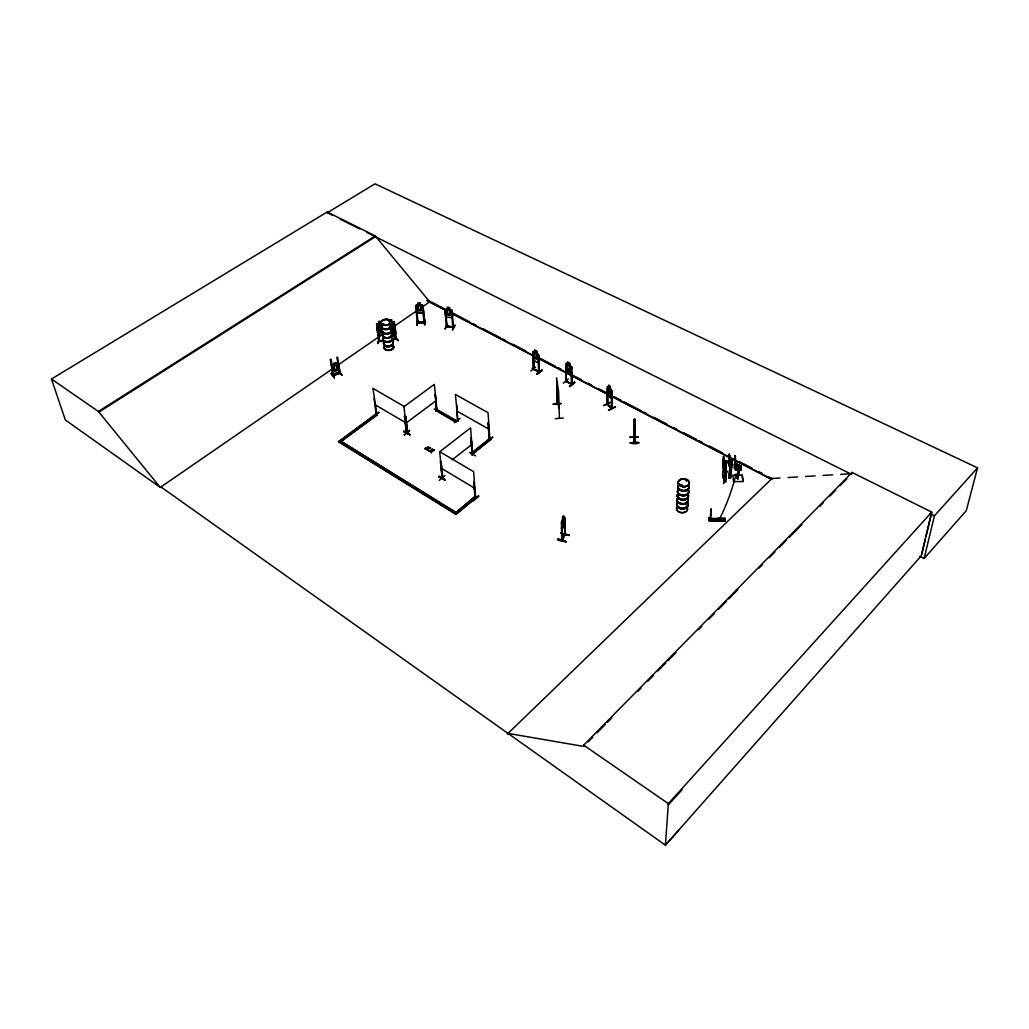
<?xml version="1.0" encoding="UTF-8"?>
<svg xmlns="http://www.w3.org/2000/svg" width="1029" height="1029" viewBox="0 0 1029 1029"><rect width="100%" height="100%" fill="white"/><g stroke="black" fill="none" stroke-linecap="round" stroke-linejoin="round"><path stroke-width="1.5" d="M723.541 518.487L725.188 518.359L725.368 520.623L709.213 520.481L709.393 517.767L709.251 520.815L725.381 520.944L709.213 520.365M634.173 427.82C633.915 419.369 634.481 436.245 634.623 430.752M710.936 519.619L710.885 520.507L710.769 517.664L709.238 518.114M740.996 467.205L739.491 467.217L739.336 465.893L740.661 465.893L741.292 470.51L736.43 468.375L736.867 464.118L740.829 465.996L736.867 464.118L738.243 468.465L737.227 478.472L737.87 478.884L739.465 468.465L738.243 468.465C732.031 467.655 746.398 472.761 739.465 468.465L736.43 468.375L741.33 470.073L739.336 468.697L736.481 468.787L736.918 464.529L740.79 466.433M634.366 427.228L634.327 425.491M735.799 467.989L735.221 469.275L735.285 466.111L735.478 468.195L734.23 464.323M603.727 405.722L610.287 402.313L603.727 405.387M710.049 518.449L709.238 518.153L709.084 519.092L709.135 517.651M710.113 518.114L710.306 519.696L711.065 513.715M710.949 513.239L711.103 509.522M611.496 407.934L611.432 391.766L612.101 392.049L611.882 408.474L607.174 404.178L607.239 386.737M607.599 388.306L607.612 404.551M607.65 404.616L607.753 394.158L539.376 358.671M608.473 410.069L615.085 406.699M608.641 395.612L608.808 385.296L610.351 386.724L610.12 396.924M611.831 390.904L611.65 408.577L611.946 390.891L610.377 388.756L610.969 393.991L610.146 394.904L607.907 391.252L607.959 387.457L608.769 387.483M735.118 457.288L735.336 455.513L735.786 470.202L735.092 455.513L735.285 459.294M735.298 457.571L735.542 470.189M629.774 437.132L638.057 436.926M634.211 437.865L634.353 419.755M634.584 442.431L634.623 418.79L634.16 437.865M634.687 442.856L633.723 436.901L634.25 442.946L634.854 423.884M635.086 425.929L634.649 442.856M710.627 512.172L710.833 510.989M457.969 420.874L455.384 394.467L488.068 412.719L489.83 439.177L489.045 439.074M488.904 438.38L489.675 438.521M709.534 518.449L710.242 518.397L710.795 511.297M475.578 497.702L475.102 497.38M734.629 467.153L734.294 467.976M458.137 421.093L457.892 420.668M710.962 514.629L711.026 509.021L710.705 510.989M508.017 733.407L583.7 746.424L583.7 745.189L852.089 472.44L931.721 512.095L668.361 803.636L665.39 845.182L160.974 486.923L160.254 487.424L65.329 419.948L51.45 379.019L327.196 211.987L375.263 235.95L429.736 301.831L426.881 300.365L445.39 309.948M441.955 477.739L442.676 477.43M440.926 461.429L442.894 478.511L442.341 477.533L441.994 478.228M722.667 464.876L723.606 456.567L725.136 462.458L724.365 470.755L722.667 464.876L724.365 470.755M722.834 464.864L723.606 456.567M717.92 520.417L717.74 518.294L719.374 518.307L719.554 520.43M723.516 466.51L725.072 472.491L724.107 480.826L722.577 474.832L723.336 466.523L724.892 472.504M724.879 461.712L724.159 461.416L724.853 461.365M724.725 461.944L724.828 460.863L726.603 460.735L726.654 462.394L724.866 462.523M723.992 472.491L724.892 460.941M723.631 483.591L724.082 478.845M724.75 470.858L724.802 472.517L726.603 472.388L726.706 471.308L724.75 470.858L723.901 482.498M720.814 518.462L722.461 518.333L722.654 520.455M725.664 470.304L726.551 460.825L724.184 461.751M721.02 520.442L720.827 518.32M725.638 472.375L726.603 460.735M725.445 481.881L726.628 471.308M725.574 482.382L726.551 470.716M728.378 462.728L729.368 454.316L730.937 460.246L730.127 468.645L728.378 462.728L730.127 468.645M728.558 462.716L729.368 454.316M723.747 520.455L723.554 518.346M730.654 459.5L729.934 459.217L732.558 459.101L730.603 478.279M732.558 459.101L730.603 458.651L730.654 460.323L732.301 459.616M728.815 477.893L730.05 465.121M730.654 460.323L730.667 458.728M725.188 518.359L725.213 519.221L709.084 519.066M728.944 478.395L730.796 459.23M730.474 477.778L732.404 458.522M739.066 475.166L742.205 475.076L743.015 481.559L733.587 481.572M735.825 467.295L735.362 468.709L735.825 467.989M735.581 468.607L735.799 467.295M738.488 465.893L738.488 468.697L738.488 465.893L737.15 465.893L737.163 468.709L741.163 468.697M737.15 465.893L736.481 468.787L736.918 464.529M737.227 478.472L738.796 468.054M737.87 478.884L739.465 468.465M739.336 465.893L739.336 468.697L739.491 467.217M740.661 465.893L740.674 468.697L740.829 467.217M407.265 433.158L405.58 416.411L407.741 432.823L407.124 433.235L406.211 431.884M742.192 475.166L743.015 481.559M392.808 339.531L396.114 338.014M564.406 524.816C565.821 516.275 562.503 533.704 561.512 528.121M711.168 509.059L711.206 510.718M425.08 320.341L424.836 324.958L425.016 320.289M416.166 311.054L417.118 312.996L422.868 312.932L423.524 310.912M424.643 322.784L422.919 305.626L420.398 304.996L420.269 302.95L417.8 302.976L418.096 305.086L416.925 305.754L417.311 309.446L418.687 311.015L420.977 310.977L422.057 309.395L421.684 305.69L420.475 304.931M422.379 306.668L423.06 306.655L422.379 306.668L423.987 322.579M416.604 325.023L417.542 320.135L416.925 324.971M416.977 325.061L417.568 320.469L416.951 324.727M417.362 322.283L424.655 322.013L417.388 322.077M416.398 306.745L415.703 306.912L416.398 306.745L418.018 322.656M418.006 305.021L415.613 305.754L416.372 305.047M417.118 312.996L422.88 312.88M565.86 541.936C560.959 537.678 549.705 539.055 565.873 541.859M566.001 541.588L557.679 539.235L566.027 541.588M851.871 473.713L852.089 472.44M734.32 464.696L734.577 467.732M340.033 372.537L332.817 374.98L333.743 375.032M332.92 375.559L340.02 373.103M634.584 428.128L634.443 428.836L634.237 424.565M388.692 320.855L388.319 320.752M404.011 431.19L409.902 434.868L404.05 431.125M382.698 324.032L383.122 324.727L383.997 324.148M634.597 442.367L634.61 441.827M565.243 534.578L564.651 517.883L564.87 535.093L564.921 533.755M561.693 539.646L562.413 539.891L562.066 523.337M564.548 534.27L562.014 540.482L565.204 534.514M339.583 369.72L339.197 371.983L333.602 373.81L332.586 372.151M339.197 371.983L338.85 364.42L337.872 364.073M445.094 480.17L438.907 476.17L445.081 479.874M382.569 333.435L380.267 333.396L378.839 331.801L378.363 328.122L379.431 327.415M378.723 335.377L377.72 333.357L378.723 335.377L383.071 335.403M379.174 325.434L381.656 325.473L379.161 325.486L379.418 327.466M377.746 327.389L381.823 327.518L381.656 325.473M931.721 512.095L921.251 555.814L665.39 845.182L678.651 830.39M921.791 554.104L925.418 538.952M926.151 535.916L931.592 513.188M919.849 556.303L924.119 558.528L934.473 515.748L977.55 467.848L375.019 183.818L327.312 212.733L327.196 211.987M394.39 329.151L394.904 326.875L394.39 329.151L391.702 330.039M559.39 418.108L558.618 391.908L556.625 377.784L557.152 404.461L557.088 387.856M379.199 338.515L378.029 343.48M379.264 338.85L377.682 343.557L379.186 338.785M383.843 341.409C375.186 342.207 378.736 339.403 383.791 340.998M377.373 325.331L376.691 325.318L377.411 325.177L379.457 341.101M389.438 320.482L391.715 319.685L391.895 321.781L394.313 321.588C393.618 326.283 399.664 336.65 391.174 336.676M395.187 335.338L395.741 333.126M382.608 331.505L378.273 331.402M381.167 321.575L378.711 321.472L379.032 323.582L377.887 324.212L378.35 327.917L379.791 329.524L382.093 329.576M377.244 329.473L378.26 331.454M557.448 403.818L557.422 404.178M378.813 341.306L376.575 324.122L381.347 323.633L383.315 324.559M564.908 534.488L561.718 540.392L561.448 522.578L564.265 516.558M977.55 467.848L966.282 510.654L924.119 558.528M571.314 383.65L571.97 383.688M569.551 365.256L570.581 366.44L570.619 370.221L569.616 371.315L567.712 370.35L566.67 368.228L566.632 364.459L567.648 364.292L566.182 363.494L571.738 366.929L571.905 384.499L565.757 381.36L566.374 381.695L565.796 364.961L565.937 381.193L572.085 384.357L566.439 381.27M565.834 380.859L566.439 381.682L566.503 380.871M565.86 381.425L566.233 363.443L565.603 363.842M331.454 373.18L334.309 377.784L331.145 373.604M431.331 452.657L432.321 448.824L431.357 450.612L428.797 450.843L431.318 450.278L431.331 452.657L431.254 450.651L428.797 450.843M427.447 450.355L428.45 446.522L427.472 448.31L424.926 448.541L427.434 447.975L427.447 450.355L427.369 448.348L424.926 448.541M561.963 525.395L562.516 526.038L564.021 521.549L563.416 515.812L561.898 521.549L562.117 540.366M538.154 355.867L538.874 356.008L538.154 355.867L538.643 372.151C537.189 370.581 524.378 364.755 539.145 371.816M565.23 533.974L564.587 534.283M533.935 369.038L533.627 368.575M533.356 353.384L534.051 369.372M685.97 480.427L686.935 480.453M686.214 480.17L686.279 480.8M686.536 480.723L686.652 480.157M452.567 315.8L451.898 317.704L446.316 317.009L445.441 314.913M681.674 485.508L681.442 484.71M681.571 485.714C679.089 484.389 682.626 485.881 681.983 484.993M680.683 484.878L680.915 485.559M442.02 478.331L441.943 477.546M442.303 478.318L442.804 477.945M538.823 360.304L538.218 362.041L538.836 360.394M611.175 397.811L611.74 396.319M611.123 407.51L611.612 407.947M611.843 408.397L607.239 403.561L606.891 404.243M472.62 453.75L472.028 454.792L472.272 453.596M570.992 373.951L571.609 366.967M571.777 372.344L571.044 374.041L566.259 371.61L565.667 369.257M393.142 332.341L391.033 333.087L394.017 332.11L392.345 330.373L393.541 327.492L391.805 330.103L390.39 328.675M376.884 414.237L376.202 414.726L376.087 413.851L338.515 441.788L455.898 514.397L475.424 498.46L473.803 481.521L475.501 498.499M445.274 328.868L447.371 324.084M451.577 311.44L452.233 311.517L451.577 311.44L452.696 327.158M453.557 326.926L446.29 326.206L447.113 326.669M454.972 325.331L452.541 329.872L454.985 325.37M452.606 329.82L454.689 325.293M444.927 328.894L447.396 324.418M446.393 326L453.429 327.119M453.532 327.672L452.143 310.475L451.242 309.665L444.952 309.652L445.698 309.099M449.506 307.53L447.113 307.247L447.371 309.305L446.226 309.819L446.547 313.523L447.872 315.26L450.085 315.53L451.152 314.089L449.532 307.491M445.776 310.719L445.042 310.797L445.776 310.719L447.023 326.862M339.39 373.373L340.213 373.27L337.551 357.102L336.895 357.32L339.583 373.514M340.136 373.321L333.049 375.726L330.425 359.494L331.081 359.275L333.705 374.916M718.062 519.002L718.345 519.761M332.894 374.955L339.956 372.562M563.3 383.161L568.33 378.916M569.23 535.53L560.934 532.906L569.243 535.183M561.744 539.736L564.574 534.591M562.439 517.831L563.48 515.979M388.28 320.559L389.052 320.701M395.509 331.582L391.11 333.743M332.393 365.912L331.75 366.877L332.406 365.925L338.85 364.42M737.214 475.128C738.076 472.684 733.24 474.922 736.224 475.514M472.028 454.792L471.141 437.852L472.092 454.741L472.658 454.342M436.759 410.661L435.28 394.403L436.502 411.176L437.106 410.712M436.296 411.06L436.579 410.52M406.905 433.055L403.921 406.314L372.884 388.345L377.026 414.88L376.254 414.687M668.271 804.858L681.983 789.886M588.202 741.858L592.704 737.279M597.193 732.699L605.065 724.699M607.316 722.409L611.818 717.83M637.684 691.539L641.054 688.105M647.794 681.237L653.428 675.526M657.917 670.947L665.789 662.946M668.04 660.657L675.912 652.656M698.408 629.774L701.778 626.352M708.518 619.484L714.152 613.773M718.641 609.194L726.513 601.193M728.764 598.904L737.767 589.758M759.132 568.021L762.502 564.599M769.242 557.731L774.876 552.02M779.365 547.441L786.117 540.585M789.487 537.151L801.861 524.571M819.856 506.268L823.226 502.847M829.966 495.978L835.587 490.267M840.088 485.688L846.841 478.819M417.285 322.682L424.707 322.591M391.277 335.788L393.567 335.042L393.219 332.997L394.274 331.943M718.293 518.835L718.216 519.568M377.784 327.454L377.038 328.135L377.707 333.409M376.653 324.199L377.309 323.543M507.284 734.114L772.007 478.498L779.995 478.009M735.761 475.527C734.732 478.704 739.941 474.716 735.761 475.527A178.506 108.084 88.1 0 1 719.155 519.581L719.271 519.246M472.8 500.814L478.549 496.068M472.735 500.493L478.485 495.772M473.057 500.969L478.819 496.248M455.898 514.397L475.385 497.869M475.334 497.907L474.099 497.239L454.651 513.638L455.757 512.198L340.676 441.119L440.914 503.503M458.317 510.654L474.099 497.239M571.224 383.727L571.828 384.512M569.526 386.132L574.516 382.119M574.478 382.093L569.5 386.441L574.568 382.428M569.834 386.582L574.825 382.556M571.674 366.967L569.551 365.192M445.145 480.183L438.637 476.71L445.12 479.848M469.507 452.361L475.707 455.911M569.629 365.218L569.654 363.147L567.558 362.157L567.635 364.15M444.901 475.539L439.164 480.389M487.322 441.621L492.788 437.299M566.439 381.103L566.104 380.627M567.558 362.157L567.738 372.357M569.603 363.186L569.642 373.321M489.753 439.151L489.007 439.036L488.158 422.507L489.482 438.74M492.479 437.055L487.013 441.184M571.134 367.906L571.867 368.048L571.134 367.906L571.905 384.499M565.796 364.961L566.349 365.244M440.476 461.918L441.145 461.558M471.115 453.223L489.598 438.637L490.794 439.319L472.337 454.419L471.115 453.223L472.298 453.918L490.794 439.319M471.153 453.725L489.624 439.139L490.82 439.82M452.258 459.796L471.848 444.438M460.13 418.404L454.394 422.752M541.884 370.067L536.791 374.299L542.18 370.504M439.64 451.847L470.587 427.858L472.594 454.368M530.784 371.07L535.582 367.083M457.442 421.015L456.773 404.834M455.628 422.134L456.657 420.81L437.068 409.619L436 410.43L455.628 422.134L456.657 420.81M409.954 434.881L403.78 431.666L409.915 434.547M439.962 412.192L434.148 408.899M539.145 372.369L538.733 354.954L539.235 372.395L533.292 369.27L533.446 351.584M533.665 359.597C531.44 353.693 534.836 364.06 538.27 361.989M404.191 434.868L409.761 430.263L404.461 435.074M536.611 351.223L537.73 358.233L536.791 359.327L534.964 358.375L533.922 356.266L534.758 350.272M536.611 351.236L534.694 350.182L534.771 352.342L533.408 351.506M406.172 432.026L406.944 432.026M532.752 351.944L533.614 369.179M407.201 432.566L406.236 432.514L404.564 416.063L406.879 432.823M435.486 394.519L434.778 394.776M436.039 410.931L437.119 410.121L456.696 421.311M405.825 423.228L435.897 400.808M373.141 416.488L378.801 412.32M403.882 406.751L434.315 384.37L437.016 410.815M339.814 440.836L376.164 414.353L377.257 414.996L339.609 442.47L377.193 414.494L376.087 413.851M331.158 373.566L334.309 377.489M681.571 485.572L681.468 484.659M333.087 368.395L160.254 487.424L98.398 411.471L51.45 379.019M338.374 364.742L382.068 334.657M393.978 326.45L416.488 310.951M421.787 307.298L430.276 301.458M417.993 322.849L418.031 322.064M452.76 326.836L453.467 326.9M98.398 411.471L375.263 235.95M98.643 412.256L375.366 236.721M378.775 341.126L383.881 341.242M379.379 341.319L377.411 325.177M405.58 416.411L407.548 432.63M718.152 519.028L718.949 518.835M607.727 386.467L606.93 404.358L611.599 408.539M382.994 324.096L383.302 323.878M407.394 432.707L407.69 432.193M436.592 411.124L436.785 410.044M608.731 410.275L615.291 407.162M611.329 389.708L607.637 386.415L608.782 387.341M607.547 394.544L607.11 392.1L607.509 394.583L611.252 397.773M607.432 404.294L611.355 407.561M446.522 326.026L453.596 327.479M610.326 386.737L608.808 385.296M612.101 392.049L611.432 391.766M557.422 404.41L557.461 403.792M738.269 466.922L740.829 465.996M392.705 339.39L395.368 338.451M395.638 338.412L396.294 338.734L392.859 339.943M392.756 339.802L396.216 338.76L394.313 321.588M389.927 325.936L393.966 324.585L394.892 326.309M390.403 327.839L392.525 327.093L393.837 328.277L394.339 331.955L393.4 333.923L391.277 334.657M390.48 328.457L392.589 327.724L393.541 325.743L393.104 322.038L391.895 321.781M390.596 329.409L392.705 328.675L393.335 332.341L391.946 330.965M391.689 329.962L394.3 329.061M390.66 321.575L390.686 321.807A4.836 2.933 -6.4 0 1 383.431 325.023A4.836 2.933 -6.4 0 1 383.418 319.916A4.836 2.933 -6.4 0 1 390.647 321.948A4.836 2.933 -6.4 0 1 383.418 324.894A4.836 2.933 -6.4 0 1 383.393 319.787A4.836 2.933 -6.4 0 1 390.634 321.807M393.605 322.862C394.802 321.91 392.718 325.717 394.12 327.222M390.287 326.875L392.409 326.142L390.338 326.772M390.21 326.695L392.525 325.949M391.972 322.437L392.692 328.019L395.11 327.839M390.57 328.753L394.21 327.492M390.647 329.409L392.769 328.675M338.747 371.032L342.001 375.225L339.107 370.864M571.391 384.01L571.314 367.765M395.702 338.991L393.721 323.003M333.177 375.688L330.425 359.494M429.968 447.422L427.987 448.593C430.701 449.056 429.89 446.753 430.456 448.039M430.006 447.769L428.051 448.22L430.418 447.692M433.852 449.724L431.871 450.895C434.598 451.358 433.762 449.043 434.341 450.329M433.878 450.059L431.936 450.522L434.302 449.995M424.964 448.876L427.408 448.683M428.836 451.178L431.28 450.985M474.935 497.329L475.707 498.306L473.61 471.706L439.692 451.628L442.213 478.356L440.399 461.841M474.986 497.92L473.803 481.521M442.2 478.099L441.878 477.675M539.222 371.816L534.115 369.064M382.209 328.212L380.936 330.026L378.672 328.187L380.511 330.463L379.148 332.714L381.09 330.914L383.341 332.894M553.216 404.307L561.242 403.535L553.229 404.114M555.171 418.662L563.275 418.07M729.921 459.384L730.629 459.166M726.706 471.308L724.133 471.578M724.815 471.526L724.069 471.591L724.802 471.706M722.577 474.832L724.287 480.813M787.97 477.533L797.565 476.967M805.54 476.478L815.122 475.912M823.11 475.437L832.693 474.858M840.68 474.382L850.263 473.803M634.597 420.951L634.533 418.803M629.774 437.364L638.083 437.132M416.372 305.098L422.031 305.034M425.389 320.379L424.424 324.649M417.285 322.862L424.694 322.746L422.996 305.6L422.057 304.918M453.326 327.093L446.342 326.785L444.978 309.6L445.518 314.913M737.304 467.23L738.642 467.23M735.336 468.607L735.362 466.613M735.954 475.089L732.828 475.179L733.587 481.662M341.654 375.289L338.708 370.697M709.058 518.655L725.213 518.912L709.097 518.783M709.2 519.606L710.949 519.786M394.724 336.573L397.85 340.586M381.913 328.174L379.598 328.135L380.074 331.827L382.376 331.852M681.339 485.469L680.645 484.981L681.43 484.929M378.788 321.588L381.103 321.588M381.888 327.994L379.585 327.942L379.122 324.251L381.425 324.302L382.222 330.631M378.736 340.74L383.83 340.831M709.238 520.803L709.187 520.095L725.381 520.61M417.362 322.849L415.626 305.703M379.032 412.41L373.373 416.346M392.692 328.019L393.914 328.29M564.522 516.635L564.574 522.205M561.783 521.176L561.422 522.616M560.959 533.112L569.269 535.402M533.768 369.591L533.536 353.256M538.926 371.932L538.334 355.738M489.174 438.225L489.289 438.868M406.596 432.321L404.564 416.063M442.534 478.614L441.248 462.085M327.312 212.733L332.959 215.563M340.033 219.087L359.816 228.965M366.877 232.49L851.33 474.253M930.177 513.6L934.473 515.748M567.648 364.973L569.564 365.925M567.699 368.742L569.603 369.707M533.395 351.635L537.923 353.976M431.704 302.192L444.515 308.829M453.069 313.253L470.15 322.103M472.993 323.582L475.848 325.061M482.961 328.74L500.055 337.602M502.898 339.068L505.741 340.548M512.866 344.239L525.678 350.876M539.916 358.246L555.583 366.363M558.425 367.842L561.281 369.321M568.394 373L581.205 379.65M588.331 383.328L591.173 384.807M598.299 388.499L608.268 393.657M613.953 396.615L621.079 400.294M623.921 401.773L641.016 410.622M643.858 412.102L646.701 413.581M653.827 417.259L666.638 423.909M673.763 427.588L676.606 429.067M683.719 432.759L696.543 439.396M699.386 440.875L702.241 442.341M709.354 446.033L722.165 452.67M739.259 461.532L752.07 468.169M759.183 471.848L762.039 473.327M769.152 477.019L772.007 478.498M452.516 313.639L533.678 355.725M771.48 478.999L611.998 396.319L611.213 397.901L607.509 394.583M428.643 301.574L445.724 310.436M452.85 314.128L534 356.214M538.27 358.426L771.776 479.514M456.773 410.957L489.122 429.286M436 410.43L455.59 421.633M375.122 404.744L405.85 422.79M441.312 468.221L474.871 488.363M474.15 497.74L475.385 498.499M443.628 505.175L455.808 512.699M338.425 441.287L455.847 513.895M738.243 468.465L738.899 468.89M737.767 478.048L738.423 478.472M583.7 745.189L668.361 803.636M608.756 388.165L610.236 389.489M608.692 391.959L610.171 393.284M451.191 309.78L452.04 310.539M381.527 330.502L383.38 332.663M734.384 467.153L735.233 468.195M393.927 324.534L394.814 326.347M538.669 354.992L536.662 353.256L536.675 351.198M333.602 373.81L332.637 372.074M331.492 373.398L334.386 377.823M416.243 310.99L417.169 312.932M561.461 528.018L561.911 529.472M565.731 369.282L566.362 371.533M729.188 454.329L730.757 460.259M723.426 456.58L724.956 462.471M735.375 468.555L735.606 466.613M556.933 394.326L558.901 408.474M374.054 398.493L376.254 414.764M735.709 467.758L735.889 469.237M735.465 467.758L735.786 470.202M394.634 331.582L395.535 339.004M634.34 419.6L634.7 424.308M710.319 518.294L710.434 519.709M709.29 518.963L709.303 519.774M709.251 520.494L709.058 518.372L725.175 518.5L725.213 519.233M471.141 437.852L472.337 454.419M534.63 350.22L534.707 352.24M563.21 516.622L562.58 518.513L562.567 517.819M564.651 517.883L564.895 535.029M688.208 490.576A5.582 3.884 4.2 0 1 686.24 495.309A5.582 3.884 4.2 0 1 679.101 494.512A5.582 3.884 4.2 0 1 678.613 489.508M687.526 489.38A5.66 3.936 4.2 0 1 687.063 494.679A5.66 3.936 4.2 0 1 679.423 494.525A5.66 3.936 4.2 0 1 678.574 489.199M677.699 493.984A5.557 3.872 4.2 0 0 683.024 499.464A5.557 3.872 4.2 0 0 687.951 494.19A5.582 3.884 4.2 0 1 683.012 499.579A5.582 3.884 4.2 0 1 677.674 494.087M687.951 494.447A5.582 3.884 4.2 0 1 682.999 499.734A5.582 3.884 4.2 0 1 677.674 494.229M689.044 486.627A5.685 3.936 4.1 0 1 682.124 490.82A5.685 3.936 4.1 0 1 678.87 484.543M688.26 489.791A5.582 3.884 4.2 0 1 686.292 494.525A5.582 3.884 4.2 0 1 679.153 493.727A5.582 3.884 4.2 0 1 678.664 488.724M688.954 486.91A5.595 3.884 4.1 0 1 682.124 491.039A5.595 3.884 4.1 0 1 678.908 484.852M687.539 489.135A5.66 3.936 4.2 0 1 687.076 494.434A5.66 3.936 4.2 0 1 679.436 494.293A5.66 3.936 4.2 0 1 678.587 488.955M689.07 486.383A5.685 3.936 4.1 0 1 682.137 490.589A5.685 3.936 4.1 0 1 678.883 484.312M689.006 486.125A5.608 3.884 4.1 0 1 682.176 490.254A5.608 3.884 4.1 0 1 678.96 484.067M686.613 502.474A5.608 3.936 4.3 0 1 686.163 507.786A5.608 3.936 4.3 0 1 678.587 507.631A5.608 3.936 4.3 0 1 677.751 502.293M687.038 507.477A5.531 3.884 4.4 0 1 685.082 512.223A5.531 3.884 4.4 0 1 678.021 511.413A5.531 3.884 4.4 0 1 677.545 506.397L677.506 506.371A5.531 3.884 4.4 0 0 678.021 511.259A5.531 3.884 4.4 0 0 685.095 512.056A5.531 3.884 4.4 0 0 687.05 507.31M687.938 494.64A5.582 3.884 4.2 0 1 682.986 499.927A5.582 3.884 4.2 0 1 677.661 494.434M687.899 494.872A5.557 3.872 4.2 0 1 682.973 500.145A5.557 3.872 4.2 0 1 677.661 494.666M687.706 498.821A5.634 3.936 4.3 0 1 682.716 504.171A5.634 3.936 4.3 0 1 677.326 498.602M688.028 500.094A5.557 3.884 4.3 0 1 681.97 504.339A5.557 3.884 4.3 0 1 677.391 498.885M686.639 502.242A5.608 3.936 4.3 0 1 686.176 507.554A5.608 3.936 4.3 0 1 678.6 507.387A5.608 3.936 4.3 0 1 677.764 502.062M687.719 498.576A5.634 3.936 4.3 0 1 682.729 503.94A5.634 3.936 4.3 0 1 677.339 498.37M688.079 499.322A5.557 3.884 4.3 0 1 682.021 503.567A5.557 3.884 4.3 0 1 677.429 498.126M391.483 332.946A4.798 2.946 -6.5 0 1 390.428 336.766A4.798 2.946 -6.5 0 1 384.28 337.203A4.798 2.946 -6.5 0 1 383.212 333.525M391.509 333.1A4.798 2.946 -6.5 0 1 390.454 336.92A4.798 2.946 -6.5 0 1 384.306 337.358A4.798 2.946 -6.5 0 1 383.238 333.679M390.544 324.611A4.875 2.971 -6.5 0 1 389.464 328.483A4.875 2.971 -6.5 0 1 383.212 328.92A4.875 2.971 -6.5 0 1 382.132 325.215M390.518 324.907A4.811 2.933 -6.5 0 1 389.451 328.714A4.811 2.933 -6.5 0 1 383.29 329.151A4.811 2.933 -6.5 0 1 382.222 325.486M390.518 324.379A4.888 2.971 -6.5 0 1 389.438 328.251A4.888 2.971 -6.5 0 1 383.187 328.688A4.888 2.971 -6.5 0 1 382.106 324.984M390.428 324.148A4.811 2.933 -6.5 0 1 389.361 327.955A4.811 2.933 -6.5 0 1 383.187 328.392A4.811 2.933 -6.5 0 1 382.132 324.74M390.287 328.817A4.798 2.933 -6.5 0 1 390.84 332.56A4.798 2.933 -6.5 0 1 384.897 333.962A4.798 2.933 -6.5 0 1 382.299 330.708M390.3 328.521A4.862 2.984 -6.5 0 1 390.866 332.316A4.862 2.984 -6.5 0 1 384.833 333.743A4.862 2.984 -6.5 0 1 382.209 330.438M390.274 328.302A4.875 2.984 -6.5 0 1 390.827 332.084A4.875 2.984 -6.5 0 1 384.807 333.512A4.875 2.984 -6.5 0 1 382.171 330.206M390.197 328.071A4.798 2.933 -6.5 0 1 390.75 331.814A4.798 2.933 -6.5 0 1 384.807 333.216A4.798 2.933 -6.5 0 1 382.209 329.962M392.589 341.705A4.836 2.984 -6.5 0 1 391.534 345.577A4.836 2.984 -6.5 0 1 385.348 346.027A4.836 2.984 -6.5 0 1 384.267 342.297M392.203 344.856A4.746 2.946 -6.5 0 1 392.756 348.599A4.746 2.946 -6.5 0 1 386.891 350.001A4.746 2.946 -6.5 0 1 384.319 346.734A4.759 2.958 -6.5 0 0 386.891 350.104A4.759 2.958 -6.5 0 0 392.808 348.857A4.759 2.958 -6.5 0 0 392.255 345.088A4.746 2.946 -6.5 0 1 392.795 348.831A4.746 2.946 -6.5 0 1 386.917 350.246A4.759 2.958 -6.5 0 1 384.332 346.979A4.746 2.946 -6.5 0 0 386.917 350.246A4.759 2.958 -6.5 0 0 392.782 348.702A4.759 2.958 -6.5 0 0 392.229 344.934M392.563 341.474A4.836 2.984 -6.5 0 1 391.509 345.358A4.836 2.984 -6.5 0 1 385.309 345.795A4.836 2.984 -6.5 0 1 384.241 342.065M391.277 337.023A4.772 2.946 -6.5 0 1 391.83 340.779A4.772 2.946 -6.5 0 1 385.914 342.181A4.772 2.946 -6.5 0 1 383.328 338.914M391.187 336.29A4.785 2.946 -6.5 0 1 391.74 340.033A4.785 2.946 -6.5 0 1 385.824 341.435A4.785 2.946 -6.5 0 1 383.238 338.168M391.29 336.74A4.849 2.984 -6.5 0 1 391.843 340.535A4.849 2.984 -6.5 0 1 385.849 341.962A4.849 2.984 -6.5 0 1 383.238 338.644M391.264 336.509A4.849 2.984 -6.5 0 1 391.817 340.303A4.849 2.984 -6.5 0 1 385.824 341.731A4.849 2.984 -6.5 0 1 383.2 338.425M609.052 386.016L609.991 387.547L609.052 386.016M630.301 442.753C635.858 445.789 646.251 440.631 630.301 442.792M338.194 368.601L337.255 370.569L335.042 371.315L333.602 370.144L333.666 363.34L336.084 362.581L336.329 364.652L337.615 364.922L338.194 368.601M563.493 522.539L562.49 524.391L562.426 520.558L563.429 518.706L563.493 522.539M541.897 370.311L536.791 374.299L541.91 370.35M398.184 340.56L394.634 336.316L398.184 340.56M392.962 334.116L391.689 335.235L392.962 334.116M391.316 320.251L390.03 321.382L391.316 320.251M392.113 326.502L390.827 327.634L392.113 326.502M335.673 363.147L334.348 364.279L335.673 363.147M336.432 365.321L334.206 366.067L334.785 369.745L337.01 368.999L336.432 365.321M638.649 442.817L630.301 443.087L638.649 442.869M419.806 303.401L418.404 304.082L419.806 303.401M420.449 305.716L418.16 305.742L418.533 309.433L420.822 309.407L420.449 305.716M381.206 325.859L379.804 326.489L381.206 325.859M380.73 321.961L379.328 322.591L380.73 321.961M449.056 307.877L447.628 307.697L447.679 308.366L449.12 308.533L449.056 307.877M449.647 310.243L447.422 309.973L447.731 313.678L449.956 313.948L449.647 310.243M569.191 363.391L567.969 362.774L569.204 364.073L569.191 363.391M536.225 351.442L535.041 350.825L536.25 352.111L536.225 351.442M536.636 353.963L534.784 353.011L534.913 356.767L536.752 357.719L536.636 353.963M680.452 485.649A5.634 3.884 4.1 0 0 689.34 483.218A5.634 3.884 4.1 0 0 681.442 478.987A5.634 3.884 4.1 0 0 680.452 485.649M680.439 486.022A5.608 3.872 4.1 0 0 689.289 483.604A5.608 3.872 4.1 0 0 681.43 479.385A5.608 3.872 4.1 0 0 680.439 486.022M680.439 485.804A5.634 3.884 4.1 0 0 689.327 483.373A5.634 3.884 4.1 0 0 681.43 479.141A5.634 3.884 4.1 0 0 680.439 485.804M686.073 508.004A5.518 3.872 4.3 0 0 686.536 502.782A5.531 3.884 4.3 0 1 686.086 508.004A5.531 3.884 4.3 0 1 678.613 507.85A5.531 3.884 4.3 0 1 677.789 502.589A5.518 3.872 4.3 0 0 678.625 507.85A5.518 3.872 4.3 0 0 686.073 508.004M685.378 507.631A5.531 3.872 4.3 0 0 687.333 502.911A5.531 3.884 4.3 0 1 685.391 507.644A5.531 3.884 4.3 0 1 678.317 506.847A5.531 3.884 4.3 0 1 677.841 501.83A5.531 3.872 4.3 0 0 678.33 506.834A5.531 3.872 4.3 0 0 685.378 507.631M383.47 325.254A4.811 2.92 -6.4 0 0 390.66 322.193A4.811 2.92 -6.4 0 0 383.457 320.16A4.811 2.92 -6.4 0 0 383.47 325.254M391.509 345.808A4.759 2.946 -6.5 0 0 392.551 341.988A4.759 2.946 -6.5 0 1 391.522 345.808A4.759 2.946 -6.5 0 1 385.412 346.246A4.759 2.946 -6.5 0 1 384.357 342.567A4.759 2.946 -6.5 0 0 385.425 346.233A4.759 2.946 -6.5 0 0 391.509 345.808M390.493 337.319A4.772 2.933 -6.5 0 0 391.534 333.512A4.759 2.92 -6.5 0 1 390.48 337.306A4.772 2.933 -6.5 0 1 384.37 337.756A4.772 2.933 -6.5 0 1 383.302 334.091A4.759 2.92 -6.5 0 0 384.383 337.744A4.759 2.92 -6.5 0 0 390.48 337.306M391.419 345.062A4.759 2.946 -6.5 0 0 392.461 341.255A4.759 2.946 -6.5 0 1 391.432 345.075A4.759 2.946 -6.5 0 1 385.322 345.5A4.759 2.946 -6.5 0 1 384.267 341.834A4.759 2.946 -6.5 0 0 385.335 345.5A4.759 2.946 -6.5 0 0 391.419 345.062"/></g></svg>
